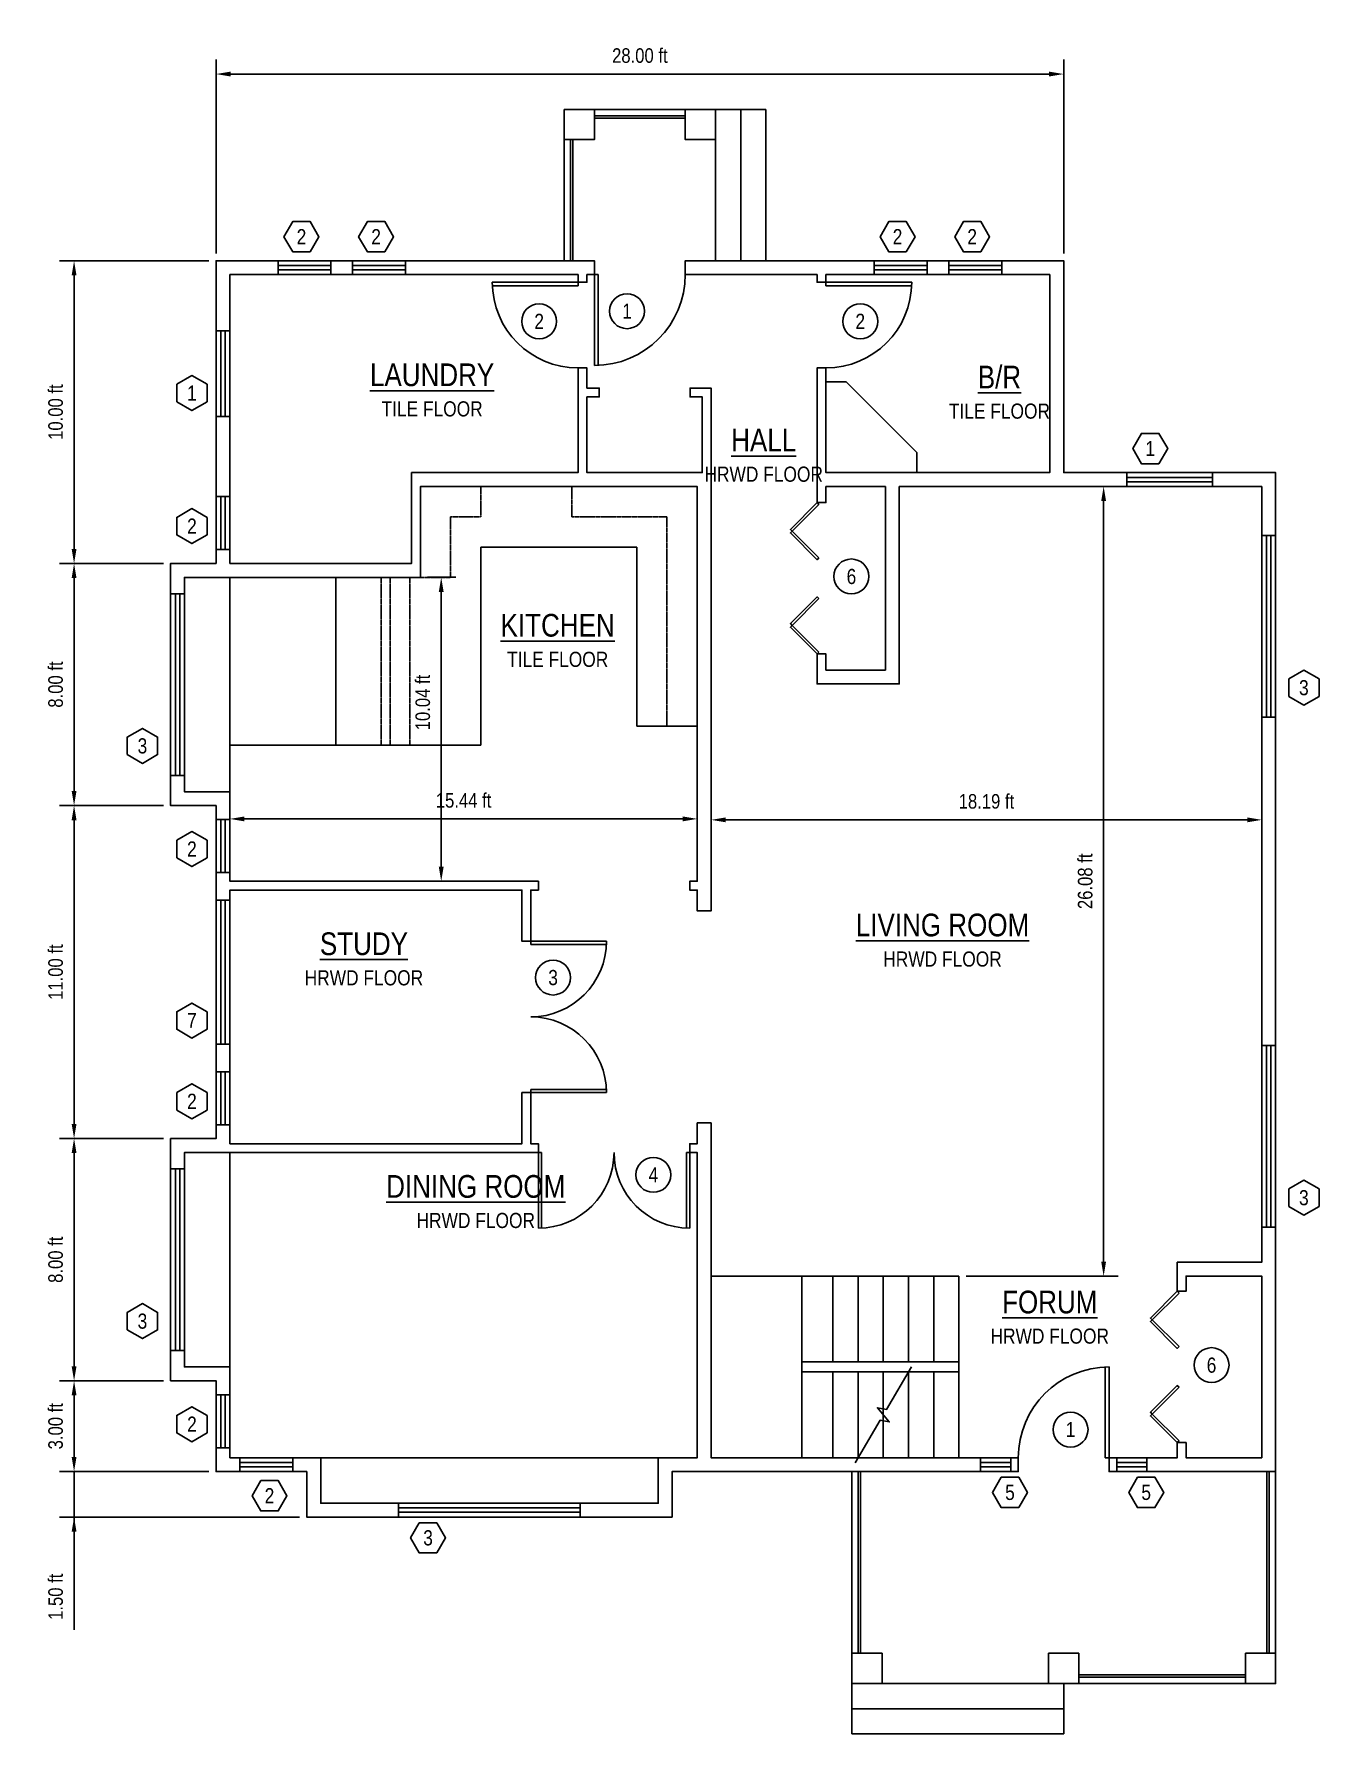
# Model space of a CAD drawing. Header units: inches. Extents: x 5326 to 5836, y -144 to 530.
import ezdxf
from ezdxf.enums import TextEntityAlignment as Align

# ---------------------------------------------------------------- set-up
doc = ezdxf.new("R2010")
doc.units = ezdxf.units.IN
doc.header["$LTSCALE"] = 0.5
doc.header["$MEASUREMENT"] = 0
doc.header["$PDMODE"] = 35
for name, pattern in [('DASHED2', [0.375, 0.25, -0.125]), ('HIDDEN', [0.375, 0.25, -0.125]), ('HIDDEN2', [0.1875, 0.125, -0.0625])]:
    doc.linetypes.add(name, pattern=pattern)
doc.layers.get('0').update_dxf_attribs({"lineweight": 0})
for name, color, linetype in [('1-Cabinetry', 95, 'Continuous'), ('1-Deck', 4, 'Continuous'), ('1-Dims-Exterior', 211, 'HIDDEN2'), ('1-Dims-Interior', 30, 'HIDDEN2'), ('1-Doors', 155, 'Continuous'), ('1-Stairs', 203, 'Continuous'), ('1-Text', 7, 'Continuous'), ('1-Walls', 7, 'Continuous'), ('1-Windows', 5, 'Continuous')]:
    doc.layers.add(name, color=color, linetype=linetype)
doc.styles.get("Standard").update_dxf_attribs({"font": 'ARIALN.TTF'})
doc.dimstyles.new('Standard-FT', dxfattribs={"dimtxt": 0.12, "dimasz": 0.12, "dimexe": 0.12, "dimexo": 0.06, "dimgap": 0.09, "dimtad": 1, "dimlfac": 0.083333, "dimzin": 3, "dimdsep": 46, "dimtxsty": 'Standard', "dimcen": 0, "dimadec": 0, "dimazin": 0, "dimtfac": 1, "dimtofl": 0, "dimtmove": 0, "dimatfit": 1, "dimfxl": 1, "dimtolj": 1, "dimtzin": 3, "dimarcsym": 0})

# ---------------------------------------------------------------- blocks, each defined once
blk = doc.blocks.new('Column')
blk.add_lwpolyline([(0, 0), (12, 0), (12, -12), (0, -12)], close=True)
blk = doc.blocks.new('*B4')
for p, q in [((0, 5.5), (0, 0)), ((0, 3.62), (72, 3.62)), ((0, 1.88), (72, 1.88)), ((72, 5.5), (72, 0))]:
    blk.add_line(p, q)
blk.add_lwpolyline([(8.23, -2.23), (4.77, -8.23), (8.23, -14.23), (15.16, -14.23), (18.63, -8.23), (15.16, -2.23)], close=True)
at = {"flags": 1}
for tag, p in [('WIDTH', (-0.17, -11.88)), ('HEIGHT', (-0.17, -23.01)), ('STYLE', (-0.17, -34.13)), ('REF#', (-0.17, -45.26)), ('MANUFACTURER', (-0.17, -56.39)), ('COST', (-0.17, -67.52))]:
    blk.add_attdef(tag, p, '', height=6, dxfattribs=at)
at = {"color": 7}
blk.add_attdef('SYM.', text='', height=6, dxfattribs=at).set_placement((11.7, -8.23), align=Align.MIDDLE_CENTER)
blk = doc.blocks.new('*B5')
for p, q in [((0, 5.5), (0, 0)), ((0, 3.62), (72, 3.62)), ((0, 1.88), (72, 1.88)), ((72, 5.5), (72, 0))]:
    blk.add_line(p, q)
blk.add_lwpolyline([(8.23, 22.66), (4.77, 16.66), (8.23, 10.66), (15.16, 10.66), (18.63, 16.66), (15.16, 22.66)], close=True)
at = {"color": 7}
blk.add_attdef('SYM.', text='', height=6, dxfattribs=at).set_placement((11.7, 16.66), align=Align.MIDDLE_CENTER)
at = {"flags": 1}
for tag, p in [('WIDTH', (-0.17, -11.88)), ('HEIGHT', (-0.17, -23.01)), ('STYLE', (-0.17, -34.13)), ('REF#', (-0.17, -45.26)), ('MANUFACTURER', (-0.17, -56.39)), ('COST', (-0.17, -67.52))]:
    blk.add_attdef(tag, p, '', height=6, dxfattribs=at)
blk = doc.blocks.new('*B7')
for p, q in [((0, 5.5), (0, 0)), ((0, 3.62), (72, 3.62)), ((0, 1.88), (72, 1.88)), ((72, 5.5), (72, 0))]:
    blk.add_line(p, q)
blk.add_lwpolyline([(8.23, -5.2), (4.77, -11.2), (8.23, -17.2), (15.16, -17.2), (18.63, -11.2), (15.16, -5.2)], close=True)
at = {"flags": 1}
for tag, p in [('WIDTH', (-0.17, -11.88)), ('HEIGHT', (-0.17, -23.01)), ('STYLE', (-0.17, -34.13)), ('REF#', (-0.17, -45.26)), ('MANUFACTURER', (-0.17, -56.39)), ('COST', (-0.17, -67.52))]:
    blk.add_attdef(tag, p, '', height=6, dxfattribs=at)
at = {"color": 7}
blk.add_attdef('SYM.', text='', height=6, dxfattribs=at).set_placement((11.7, -11.2), align=Align.MIDDLE_CENTER)
blk = doc.blocks.new('*B6')
for p, q in [((0, 5.5), (0, 0)), ((0, 3.62), (72, 3.62)), ((0, 1.88), (72, 1.88)), ((72, 5.5), (72, 0))]:
    blk.add_line(p, q)
blk.add_lwpolyline([(8.23, -5.2), (4.77, -11.2), (8.23, -17.2), (15.16, -17.2), (18.63, -11.2), (15.16, -5.2)], close=True)
at = {"flags": 1}
for tag, p in [('WIDTH', (-0.17, -11.88)), ('HEIGHT', (-0.17, -23.01)), ('STYLE', (-0.17, -34.13)), ('REF#', (-0.17, -45.26)), ('MANUFACTURER', (-0.17, -56.39)), ('COST', (-0.17, -67.52))]:
    blk.add_attdef(tag, p, '', height=6, dxfattribs=at)
at = {"color": 7}
blk.add_attdef('SYM.', text='', height=6, dxfattribs=at).set_placement((11.7, -11.2), align=Align.MIDDLE_CENTER)
blk = doc.blocks.new('*B8')
for p, q in [((0, 5.5), (0, 0)), ((0, 3.62), (21, 3.62)), ((0, 1.88), (21, 1.88)), ((21, 5.5), (21, 0))]:
    blk.add_line(p, q)
blk.add_lwpolyline([(8.23, -3.54), (4.77, -9.54), (8.23, -15.54), (15.16, -15.54), (18.63, -9.54), (15.16, -3.54)], close=True)
at = {"flags": 1}
for tag, p in [('WIDTH', (-0.17, -11.88)), ('HEIGHT', (-0.17, -23.01)), ('STYLE', (-0.17, -34.13)), ('REF#', (-0.17, -45.26)), ('MANUFACTURER', (-0.17, -56.39)), ('COST', (-0.17, -67.52))]:
    blk.add_attdef(tag, p, '', height=6, dxfattribs=at)
at = {"color": 7}
blk.add_attdef('SYM.', text='', height=6, dxfattribs=at).set_placement((11.7, -9.54), align=Align.MIDDLE_CENTER)
blk = doc.blocks.new('*B9')
for p, q in [((-13, 5.5), (-13, 0)), ((-13, 3.62), (21, 3.62)), ((-13, 1.88), (21, 1.88)), ((21, 5.5), (21, 0))]:
    blk.add_line(p, q)
blk.add_lwpolyline([(8.23, -3.54), (4.77, -9.54), (8.23, -15.54), (15.16, -15.54), (18.63, -9.54), (15.16, -3.54)], close=True)
at = {"flags": 1}
for tag, p in [('WIDTH', (-0.17, -11.88)), ('HEIGHT', (-0.17, -23.01)), ('STYLE', (-0.17, -34.13)), ('REF#', (-0.17, -45.26)), ('MANUFACTURER', (-0.17, -56.39)), ('COST', (-0.17, -67.52))]:
    blk.add_attdef(tag, p, '', height=6, dxfattribs=at)
at = {"color": 7}
blk.add_attdef('SYM.', text='', height=6, dxfattribs=at).set_placement((11.7, -9.54), align=Align.MIDDLE_CENTER)
blk = doc.blocks.new('*B10')
for p, q in [((-36, 5.5), (-36, 0)), ((-36, 3.62), (21, 3.62)), ((-36, 1.88), (21, 1.88)), ((21, 5.5), (21, 0))]:
    blk.add_line(p, q)
blk.add_lwpolyline([(8.23, -3.54), (4.77, -9.54), (8.23, -15.54), (15.16, -15.54), (18.63, -9.54), (15.16, -3.54)], close=True)
at = {"flags": 1}
for tag, p in [('WIDTH', (-0.17, -11.88)), ('HEIGHT', (-0.17, -23.01)), ('STYLE', (-0.17, -34.13)), ('REF#', (-0.17, -45.26)), ('MANUFACTURER', (-0.17, -56.39)), ('COST', (-0.17, -67.52))]:
    blk.add_attdef(tag, p, '', height=6, dxfattribs=at)
at = {"color": 7}
blk.add_attdef('SYM.', text='', height=6, dxfattribs=at).set_placement((11.7, -9.54), align=Align.MIDDLE_CENTER)
blk = doc.blocks.new('*B11')
for p, q in [((0, 5.5), (0, 0)), ((0, 3.62), (12, 3.62)), ((0, 1.88), (12, 1.88)), ((12, 5.5), (12, 0))]:
    blk.add_line(p, q)
blk.add_lwpolyline([(8.23, -2.23), (4.77, -8.23), (8.23, -14.23), (15.16, -14.23), (18.63, -8.23), (15.16, -2.23)], close=True)
at = {"flags": 1}
for tag, p in [('WIDTH', (-0.17, -11.88)), ('HEIGHT', (-0.17, -23.01)), ('STYLE', (-0.17, -34.13)), ('REF#', (-0.17, -45.26)), ('MANUFACTURER', (-0.17, -56.39)), ('COST', (-0.17, -67.52))]:
    blk.add_attdef(tag, p, '', height=6, dxfattribs=at)
at = {"color": 7}
blk.add_attdef('SYM.', text='', height=6, dxfattribs=at).set_placement((11.7, -8.23), align=Align.MIDDLE_CENTER)
blk = doc.blocks.new('Door - French')
for p, q in [((0, 0), (0, 30)), ((1.25, 29.97), (1.25, 0)), ((58.75, 29.97), (58.75, 0)), ((60, 0), (60, 30)), ((1.25, 0), (0, 0)), ((58.75, 0), (60, 0))]:
    blk.add_line(p, q)
blk.add_circle((14.39, 8.85), 6.93)
for centre, start, end in [((0, 0), 0, 90), ((60, 0), 90, 180)]:
    blk.add_arc(centre, 30, start, end)
at = {"color": 7, "flags": 8}
blk.add_attdef('SYM.', text='', height=6, dxfattribs=at).set_placement((14.39, 8.85), align=Align.MIDDLE_CENTER)
at = {"flags": 9}
for tag, p in [('WIDTH', (2.53, -22.43)), ('HEIGHT', (2.53, -33.55)), ('STYLE', (2.53, -44.68)), ('REF#', (2.53, -55.81)), ('MANUFACTURER', (2.53, -66.94)), ('COST', (2.53, -78.06))]:
    blk.add_attdef(tag, p, '', height=6, dxfattribs=at)
blk = doc.blocks.new('Door - Bifold')
for points in [[(0.71, -0.71), (0, 0), (10.61, 10.61), (11.31, 9.9)], [(21.92, -0.71), (11.31, 9.9), (12.02, 10.61), (22.63, 0)], [(38.08, -0.71), (37.37, 0), (47.98, 10.61), (48.69, 9.9)], [(59.29, -0.71), (48.69, 9.9), (49.39, 10.61), (60, 0)]]:
    blk.add_lwpolyline(points, close=True)
blk.add_circle((30.72, -13.6), 6.93)
at = {"color": 7, "flags": 8}
blk.add_attdef('SYM.', text='', height=6, dxfattribs=at).set_placement((30.72, -13.6), align=Align.MIDDLE_CENTER)
at = {"flags": 9}
for tag, p in [('WIDTH', (18.85, -23.55)), ('HEIGHT', (18.85, -34.68)), ('STYLE', (18.85, -45.81)), ('REF#', (18.85, -56.94)), ('MANUFACTURER', (18.85, -68.06)), ('COST', (18.85, -79.19))]:
    blk.add_attdef(tag, p, '', height=6, dxfattribs=at)
blk = doc.blocks.new('*B13')
for p, q in [((-1.5, 35.97), (-1.5, 0)), ((0, 0), (0, 36)), ((-1.5, 0), (0, 0))]:
    blk.add_line(p, q)
blk.add_circle((-15.29, 11.18), 6.93)
blk.add_arc((0, 0), 36, 90, 180)
at = {"color": 7, "flags": 8}
blk.add_attdef('SYM.', text='', height=6, dxfattribs=at).set_placement((12.94, 11.18), align=Align.MIDDLE_CENTER)
at = {"flags": 9}
for tag, p in [('WIDTH', (1.07, -20.09)), ('HEIGHT', (1.07, -31.22)), ('STYLE', (1.07, -42.35)), ('REF#', (1.07, -53.47)), ('MANUFACTURER', (1.07, -64.6)), ('COST', (1.07, -75.73))]:
    blk.add_attdef(tag, p, '', height=6, dxfattribs=at)
blk = doc.blocks.new('*B14')
for p, q in [((1.5, 0), (0, 0)), ((0, 0), (0, -36)), ((1.5, -35.97), (1.5, 0))]:
    blk.add_line(p, q)
blk.add_circle((12.94, -14.5), 6.93)
blk.add_arc((0, 0), 36, 270, 0)
at = {"color": 7, "flags": 8}
blk.add_attdef('SYM.', text='', height=6, dxfattribs=at).set_placement((12.94, 11.18), align=Align.MIDDLE_CENTER)
at = {"flags": 9}
for tag, p in [('WIDTH', (1.07, -20.09)), ('HEIGHT', (1.07, -31.22)), ('STYLE', (1.07, -42.35)), ('REF#', (1.07, -53.47)), ('MANUFACTURER', (1.07, -64.6)), ('COST', (1.07, -75.73))]:
    blk.add_attdef(tag, p, '', height=6, dxfattribs=at)
blk = doc.blocks.new('*B15')
for p, q in [((-1.5, 33.97), (-1.5, 0)), ((0, 0), (0, 34)), ((-1.5, 0), (0, 0))]:
    blk.add_line(p, q)
blk.add_circle((-15.53, 15.41), 6.93)
blk.add_arc((0, 0), 34, 90, 180)
at = {"color": 7, "flags": 8}
blk.add_attdef('SYM.', text='', height=6, dxfattribs=at).set_placement((12.94, 11.18), align=Align.MIDDLE_CENTER)
at = {"flags": 9}
for tag, p in [('WIDTH', (1.07, -20.09)), ('HEIGHT', (1.07, -31.22)), ('STYLE', (1.07, -42.35)), ('REF#', (1.07, -53.47)), ('MANUFACTURER', (1.07, -64.6)), ('COST', (1.07, -75.73))]:
    blk.add_attdef(tag, p, '', height=6, dxfattribs=at)
blk = doc.blocks.new('*B16')
for p, q in [((-1.5, 0), (0, 0)), ((0, 0), (0, -34)), ((-1.5, -33.97), (-1.5, 0))]:
    blk.add_line(p, q)
blk.add_circle((-15.53, -13.61), 6.93)
blk.add_arc((0, 0), 34, 180, 270)
at = {"color": 7, "flags": 8}
blk.add_attdef('SYM.', text='', height=6, dxfattribs=at).set_placement((12.94, 11.18), align=Align.MIDDLE_CENTER)
at = {"flags": 9}
for tag, p in [('WIDTH', (1.07, -20.09)), ('HEIGHT', (1.07, -31.22)), ('STYLE', (1.07, -42.35)), ('REF#', (1.07, -53.47)), ('MANUFACTURER', (1.07, -64.6)), ('COST', (1.07, -75.73))]:
    blk.add_attdef(tag, p, '', height=6, dxfattribs=at)
blk = doc.blocks.new('*D17')
at = {"layer": '1-Dims-Exterior', "color": 0, "linetype": 'Continuous', "lineweight": -2, "transparency": 16777216}
for p, q in [((5398.54, 443.03), (5398.54, 519.9)), ((5734.54, 443.03), (5734.54, 519.9)), ((5404.3, 514.14), (5728.78, 514.14))]:
    blk.add_line(p, q, dxfattribs=at)
at = {"layer": '1-Dims-Exterior', "color": 0, "transparency": 16777216}
for points in [[(5404.3, 515.1), (5404.3, 513.18), (5398.54, 514.14)], [(5728.78, 515.1), (5728.78, 513.18), (5734.54, 514.14)]]:
    blk.add_solid(points, dxfattribs=at)
at = {"layer": 'Defpoints', "color": 0, "transparency": 16777216}
for p in [(5734.54, 514.14), (5398.54, 440.15), (5734.54, 440.15)]:
    blk.add_point(p, dxfattribs=at)
at = {"layer": '1-Dims-Exterior', "color": 0, "transparency": 16777216, "insert": (5566.54, 521.44), "char_height": 5.76, "attachment_point": 5}
blk.add_mtext('\\A1;28.00 ft', dxfattribs=at)
blk = doc.blocks.new('*D18')
at = {"layer": '1-Dims-Exterior', "color": 0, "linetype": 'Continuous', "lineweight": -2, "transparency": 16777216}
for p, q in [((5395.66, 440.15), (5336.52, 440.15)), ((5342.28, 434.39), (5342.28, 325.91)), ((5377.66, 320.15), (5336.52, 320.15))]:
    blk.add_line(p, q, dxfattribs=at)
at = {"layer": '1-Dims-Exterior', "color": 0, "transparency": 16777216}
for points in [[(5341.32, 434.39), (5343.24, 434.39), (5342.28, 440.15)], [(5341.32, 325.91), (5343.24, 325.91), (5342.28, 320.15)]]:
    blk.add_solid(points, dxfattribs=at)
at = {"layer": 'Defpoints', "color": 0, "transparency": 16777216}
for p in [(5398.54, 440.15), (5342.28, 320.15), (5380.54, 320.15)]:
    blk.add_point(p, dxfattribs=at)
at = {"layer": '1-Dims-Exterior', "color": 0, "transparency": 16777216, "insert": (5334.98, 380.15), "char_height": 5.76, "attachment_point": 5, "rotation": 90}
blk.add_mtext('\\A1;10.00 ft', dxfattribs=at)
blk = doc.blocks.new('*D19')
at = {"layer": '1-Dims-Exterior', "color": 0, "linetype": 'Continuous', "lineweight": -2, "transparency": 16777216}
for p, q in [((5377.66, 320.15), (5336.52, 320.15)), ((5342.28, 314.39), (5342.28, 229.91)), ((5377.66, 224.15), (5336.52, 224.15))]:
    blk.add_line(p, q, dxfattribs=at)
at = {"layer": '1-Dims-Exterior', "color": 0, "transparency": 16777216}
for points in [[(5341.32, 314.39), (5343.24, 314.39), (5342.28, 320.15)], [(5341.32, 229.91), (5343.24, 229.91), (5342.28, 224.15)]]:
    blk.add_solid(points, dxfattribs=at)
at = {"layer": 'Defpoints', "color": 0, "transparency": 16777216}
for p in [(5380.54, 320.15), (5342.28, 224.15), (5380.54, 224.15)]:
    blk.add_point(p, dxfattribs=at)
at = {"layer": '1-Dims-Exterior', "color": 0, "transparency": 16777216, "insert": (5334.98, 272.15), "char_height": 5.76, "attachment_point": 5, "rotation": 90}
blk.add_mtext('\\A1;8.00 ft', dxfattribs=at)
blk = doc.blocks.new('*D20')
at = {"layer": '1-Dims-Exterior', "color": 0, "linetype": 'Continuous', "lineweight": -2, "transparency": 16777216}
for p, q in [((5377.66, 224.15), (5336.52, 224.15)), ((5342.28, 218.39), (5342.28, 97.91)), ((5377.66, 92.15), (5336.52, 92.15))]:
    blk.add_line(p, q, dxfattribs=at)
at = {"layer": '1-Dims-Exterior', "color": 0, "transparency": 16777216}
for points in [[(5341.32, 218.39), (5343.24, 218.39), (5342.28, 224.15)], [(5341.32, 97.91), (5343.24, 97.91), (5342.28, 92.15)]]:
    blk.add_solid(points, dxfattribs=at)
at = {"layer": 'Defpoints', "color": 0, "transparency": 16777216}
for p in [(5380.54, 224.15), (5342.28, 92.15), (5380.54, 92.15)]:
    blk.add_point(p, dxfattribs=at)
at = {"layer": '1-Dims-Exterior', "color": 0, "transparency": 16777216, "insert": (5334.98, 158.15), "char_height": 5.76, "attachment_point": 5, "rotation": 90}
blk.add_mtext('\\A1;11.00 ft', dxfattribs=at)
blk = doc.blocks.new('*D21')
at = {"layer": '1-Dims-Exterior', "color": 0, "linetype": 'Continuous', "lineweight": -2, "transparency": 16777216}
for p, q in [((5377.66, 92.15), (5336.52, 92.15)), ((5342.28, 86.39), (5342.28, 1.91)), ((5377.66, -3.85), (5336.52, -3.85))]:
    blk.add_line(p, q, dxfattribs=at)
at = {"layer": '1-Dims-Exterior', "color": 0, "transparency": 16777216}
for points in [[(5341.32, 86.39), (5343.24, 86.39), (5342.28, 92.15)], [(5341.32, 1.91), (5343.24, 1.91), (5342.28, -3.85)]]:
    blk.add_solid(points, dxfattribs=at)
at = {"layer": 'Defpoints', "color": 0, "transparency": 16777216}
for p in [(5380.54, 92.15), (5342.28, -3.85), (5380.54, -3.85)]:
    blk.add_point(p, dxfattribs=at)
at = {"layer": '1-Dims-Exterior', "color": 0, "transparency": 16777216, "insert": (5334.98, 44.15), "char_height": 5.76, "attachment_point": 5, "rotation": 90}
blk.add_mtext('\\A1;8.00 ft', dxfattribs=at)
blk = doc.blocks.new('*D22')
at = {"layer": '1-Dims-Exterior', "color": 0, "linetype": 'Continuous', "lineweight": -2, "transparency": 16777216}
for p, q in [((5377.66, -3.85), (5336.52, -3.85)), ((5342.28, -9.61), (5342.28, -34.09)), ((5395.66, -39.85), (5336.52, -39.85))]:
    blk.add_line(p, q, dxfattribs=at)
at = {"layer": '1-Dims-Exterior', "color": 0, "transparency": 16777216}
for points in [[(5341.32, -9.61), (5343.24, -9.61), (5342.28, -3.85)], [(5341.32, -34.09), (5343.24, -34.09), (5342.28, -39.85)]]:
    blk.add_solid(points, dxfattribs=at)
at = {"layer": 'Defpoints', "color": 0, "transparency": 16777216}
for p in [(5380.54, -3.85), (5342.28, -39.85), (5398.54, -39.85)]:
    blk.add_point(p, dxfattribs=at)
at = {"layer": '1-Dims-Exterior', "color": 0, "transparency": 16777216, "insert": (5334.98, -21.85), "char_height": 5.76, "attachment_point": 5, "rotation": 90}
blk.add_mtext('\\A1;3.00 ft', dxfattribs=at)
blk = doc.blocks.new('*D23')
at = {"layer": '1-Dims-Exterior', "color": 0, "linetype": 'Continuous', "lineweight": -2, "transparency": 16777216}
for p, q in [((5342.28, -34.09), (5342.28, -28.33)), ((5395.66, -39.85), (5336.52, -39.85)), ((5342.28, -39.85), (5342.28, -57.85)), ((5431.66, -57.85), (5336.52, -57.85)), ((5342.28, -102.57), (5342.28, -57.85)), ((5342.28, -63.61), (5342.28, -69.37))]:
    blk.add_line(p, q, dxfattribs=at)
at = {"layer": '1-Dims-Exterior', "color": 0, "transparency": 16777216}
for points in [[(5341.32, -34.09), (5343.24, -34.09), (5342.28, -39.85)], [(5341.32, -63.61), (5343.24, -63.61), (5342.28, -57.85)]]:
    blk.add_solid(points, dxfattribs=at)
at = {"layer": 'Defpoints', "color": 0, "transparency": 16777216}
for p in [(5398.54, -39.85), (5342.28, -57.85), (5434.54, -57.85)]:
    blk.add_point(p, dxfattribs=at)
at = {"layer": '1-Dims-Exterior', "color": 0, "transparency": 16777216, "insert": (5334.98, -89.45), "char_height": 5.76, "attachment_point": 5, "rotation": 90}
blk.add_mtext('\\A1;1.50 ft', dxfattribs=at)
blk = doc.blocks.new('*D24')
at = {"layer": '1-Dims-Interior', "color": 0, "linetype": 'Continuous', "lineweight": -2, "transparency": 16777216}
for p, q in [((5404.04, 197.03), (5404.04, 224.65)), ((5589.3, 197.03), (5589.3, 224.65)), ((5409.8, 218.89), (5583.54, 218.89))]:
    blk.add_line(p, q, dxfattribs=at)
at = {"layer": '1-Dims-Interior', "color": 0, "transparency": 16777216}
for points in [[(5409.8, 219.85), (5409.8, 217.93), (5404.04, 218.89)], [(5583.54, 219.85), (5583.54, 217.93), (5589.3, 218.89)]]:
    blk.add_solid(points, dxfattribs=at)
at = {"layer": 'Defpoints', "color": 0, "transparency": 16777216}
for p in [(5589.3, 218.89), (5404.04, 194.15), (5589.3, 194.15)]:
    blk.add_point(p, dxfattribs=at)
at = {"layer": '1-Dims-Interior', "color": 0, "transparency": 16777216, "insert": (5496.67, 226.19), "char_height": 5.76, "attachment_point": 5}
blk.add_mtext('\\A1;15.44 ft', dxfattribs=at)
blk = doc.blocks.new('*D25')
at = {"layer": '1-Dims-Interior', "color": 0, "linetype": 'Continuous', "lineweight": -2, "transparency": 16777216}
for p, q in [((5482.42, 314.65), (5493.57, 314.65)), ((5487.81, 308.89), (5487.81, 199.91)), ((5482.42, 194.15), (5493.57, 194.15))]:
    blk.add_line(p, q, dxfattribs=at)
at = {"layer": '1-Dims-Interior', "color": 0, "transparency": 16777216}
for points in [[(5486.85, 308.89), (5488.77, 308.89), (5487.81, 314.65)], [(5486.85, 199.91), (5488.77, 199.91), (5487.81, 194.15)]]:
    blk.add_solid(points, dxfattribs=at)
at = {"layer": 'Defpoints', "color": 0, "transparency": 16777216}
for p in [(5479.54, 314.65), (5479.54, 194.15), (5487.81, 194.15)]:
    blk.add_point(p, dxfattribs=at)
at = {"layer": '1-Dims-Interior', "color": 0, "transparency": 16777216, "insert": (5480.52, 265.03), "char_height": 5.76, "attachment_point": 5, "rotation": 90}
blk.add_mtext('\\A1;10.04 ft', dxfattribs=at)
blk = doc.blocks.new('*D26')
at = {"layer": '1-Dims-Interior', "color": 0, "linetype": 'Continuous', "lineweight": -2, "transparency": 16777216}
for p, q in [((5594.8, 221.39), (5594.8, 224.27)), ((5813.04, 221.39), (5813.04, 224.27)), ((5600.56, 218.51), (5807.28, 218.51))]:
    blk.add_line(p, q, dxfattribs=at)
at = {"layer": '1-Dims-Interior', "color": 0, "transparency": 16777216}
for points in [[(5600.56, 219.47), (5600.56, 217.55), (5594.8, 218.51)], [(5807.28, 219.47), (5807.28, 217.55), (5813.04, 218.51)]]:
    blk.add_solid(points, dxfattribs=at)
at = {"layer": 'Defpoints', "color": 0, "transparency": 16777216}
for p in [(5594.8, 218.51), (5813.04, 218.51), (5813.04, 218.51)]:
    blk.add_point(p, dxfattribs=at)
at = {"layer": '1-Dims-Interior', "color": 0, "transparency": 16777216, "insert": (5703.92, 225.81), "char_height": 5.76, "attachment_point": 5}
blk.add_mtext('\\A1;18.19 ft', dxfattribs=at)
blk = doc.blocks.new('*D27')
at = {"layer": '1-Dims-Interior', "color": 0, "linetype": 'Continuous', "lineweight": -2, "transparency": 16777216}
for p, q in [((5697.36, 350.65), (5756.14, 350.65)), ((5750.38, 344.89), (5750.38, 43.41)), ((5695.92, 37.65), (5756.14, 37.65))]:
    blk.add_line(p, q, dxfattribs=at)
at = {"layer": '1-Dims-Interior', "color": 0, "transparency": 16777216}
for points in [[(5749.42, 344.89), (5751.34, 344.89), (5750.38, 350.65)], [(5749.42, 43.41), (5751.34, 43.41), (5750.38, 37.65)]]:
    blk.add_solid(points, dxfattribs=at)
at = {"layer": 'Defpoints', "color": 0, "transparency": 16777216}
for p in [(5694.48, 350.65), (5693.04, 37.65), (5750.38, 37.65)]:
    blk.add_point(p, dxfattribs=at)
at = {"layer": '1-Dims-Interior', "color": 0, "transparency": 16777216, "insert": (5743.08, 194.15), "char_height": 5.76, "attachment_point": 5, "rotation": 90}
blk.add_mtext('\\A1;26.08 ft', dxfattribs=at)

msp = doc.modelspace()

# ---------------------------------------------------------------- linework, layer by layer
at = {"layer": '1-Cabinetry'}
for p, q in [((5503.538, 326.648), (5565.3, 326.648)), ((5503.538, 326.648), (5503.538, 248.148)), ((5565.3, 255.648), (5565.3, 326.648)), ((5404.038, 314.648), (5404.038, 229.648)), ((5446.038, 272.148), (5446.038, 314.648)), ((5446.038, 272.148), (5446.038, 248.148)), ((5565.3, 255.648), (5565.3, 264.648)), ((5565.3, 255.648), (5589.3, 255.648)), ((5404.038, 248.148), (5446.038, 248.148)), ((5446.038, 248.148), (5464.038, 248.148)), ((5467.538, 248.148), (5503.538, 248.148)), ((5404.038, 86.648), (5404.038, 1.648)), ((5573.8, -34.352), (5440.038, -34.352))]:
    msp.add_line(p, q, dxfattribs=at)
at = {"layer": '1-Cabinetry', "linetype": 'DASHED2'}
for p, q in [((5464.038, 248.148), (5464.038, 314.648)), ((5467.538, 248.148), (5467.538, 314.648)), ((5475.418, 248.148), (5475.418, 314.648)), ((5464.038, 248.148), (5467.538, 248.148))]:
    msp.add_line(p, q, dxfattribs=at)
at = {"layer": '1-Cabinetry'}
msp.add_lwpolyline([(5676.3, 356.148), (5676.3, 364.148), (5648.3, 392.148), (5640.3, 392.148)], dxfattribs=at)
at = {"layer": '1-Cabinetry', "linetype": 'HIDDEN'}
for points in [[(5479.538, 314.648), (5491.538, 314.648), (5491.538, 338.648), (5503.538, 338.648), (5503.538, 350.648)], [(5539.538, 350.648), (5539.538, 338.648), (5577.3, 338.648), (5577.3, 255.648)]]:
    msp.add_lwpolyline(points, dxfattribs=at)
at = {"layer": '1-Deck'}
for p, q in [((5536.538, 440.148), (5536.538, 500.148)), ((5536.538, 500.148), (5616.538, 500.148)), ((5596.538, 500.148), (5596.538, 440.148)), ((5606.538, 500.148), (5606.538, 440.148)), ((5616.538, 500.148), (5616.538, 440.148)), ((5548.538, 497.648), (5584.538, 497.648)), ((5548.538, 496.648), (5584.538, 496.648)), ((5539.038, 440.148), (5539.038, 488.148)), ((5540.038, 440.148), (5540.038, 488.148)), ((5650.538, -39.852), (5650.538, -143.852)), ((5653.038, -111.852), (5653.038, -39.852)), ((5654.038, -111.852), (5654.038, -39.852)), ((5815.038, -111.852), (5815.038, -39.852)), ((5816.038, -111.852), (5816.038, -39.852)), ((5818.538, -39.852), (5818.538, -123.852)), ((5806.538, -120.352), (5740.538, -120.352)), ((5650.538, -123.852), (5818.538, -123.852)), ((5734.538, -123.852), (5734.538, -143.852)), ((5806.538, -121.352), (5740.538, -121.352)), ((5650.538, -133.852), (5734.538, -133.852)), ((5734.538, -143.852), (5650.538, -143.852))]:
    msp.add_line(p, q, dxfattribs=at)
at = {"layer": '1-Stairs'}
for p, q in [((5594.8, 37.648), (5693.038, 37.648)), ((5630.8, -34.352), (5630.8, 37.648)), ((5643.038, 37.648), (5643.038, 3.648)), ((5653.038, 37.648), (5653.038, 3.648)), ((5663.038, 37.648), (5663.038, 3.648)), ((5673.038, 37.648), (5673.038, 3.648)), ((5683.038, 37.648), (5683.038, 3.648)), ((5693.038, 37.648), (5693.038, -34.352)), ((5630.8, 3.648), (5693.038, 3.648)), ((5630.8, -0.352), (5693.038, -0.352)), ((5643.038, -0.352), (5643.038, -34.352)), ((5653.038, -0.352), (5653.038, -34.352)), ((5663.038, -0.352), (5663.038, -34.352)), ((5673.038, -0.352), (5673.038, -34.352)), ((5683.038, -0.352), (5683.038, -34.352))]:
    msp.add_line(p, q, dxfattribs=at)
at = {"layer": '1-Stairs', "linetype": 'Continuous'}
msp.add_lwpolyline([(5651.861, -36.352), (5661.77, -19.507), (5665.364, -20.171), (5660.711, -14.533), (5664.305, -15.197), (5674.214, 1.648)], dxfattribs=at)
at = {"layer": '1-Walls'}
for points in [[(5573.8, -34.352), (5589.3, -34.352), (5589.3, 86.648), (5586.3, 86.648), (5586.3, 90.148), (5589.3, 90.148), (5589.3, 98.398), (5594.8, 98.398), (5594.8, -34.352), (5716.538, -34.352), (5716.538, -39.852), (5579.3, -39.852), (5579.3, -57.852), (5434.538, -57.852), (5434.538, -39.852), (5398.538, -39.852), (5398.538, -3.852), (5380.538, -3.852), (5380.538, 92.148), (5398.538, 92.148), (5398.538, 224.148), (5380.538, 224.148), (5380.538, 320.148), (5398.538, 320.148), (5398.538, 440.148), (5548.538, 440.148), (5548.538, 434.648), (5545.538, 434.648), (5545.538, 431.648), (5542.038, 431.648), (5542.038, 434.648), (5404.038, 434.648), (5404.038, 320.148), (5476.038, 320.148), (5476.038, 356.148), (5542.038, 356.148), (5542.038, 397.648), (5545.538, 397.648), (5545.538, 389.648), (5550.419, 389.648), (5550.419, 386.148), (5545.538, 386.148), (5545.538, 356.148), (5591.3, 356.148), (5591.3, 386.148), (5586.419, 386.148), (5586.419, 389.648), (5594.8, 389.648), (5594.8, 182.398), (5589.3, 182.398), (5589.3, 190.648), (5586.3, 190.648), (5586.3, 194.148), (5589.3, 194.148), (5589.3, 350.648), (5479.538, 350.648), (5479.538, 314.648), (5386.038, 314.648), (5386.038, 229.648), (5404.038, 229.648), (5404.038, 194.148), (5526.3, 194.148), (5526.3, 190.648), (5523.3, 190.648), (5523.3, 170.398), (5519.8, 170.398), (5519.8, 190.648), (5404.038, 190.648), (5404.038, 90.148), (5519.8, 90.148), (5519.8, 110.398), (5523.3, 110.398), (5523.3, 90.148), (5526.3, 90.148), (5526.3, 86.648), (5386.038, 86.648), (5386.038, 1.648), (5404.038, 1.648), (5404.038, -34.352), (5440.038, -34.352), (5440.038, -52.352), (5573.8, -52.352)], [(5640.3, 431.648), (5640.3, 434.648), (5729.038, 434.648), (5729.038, 356.148), (5640.3, 356.148), (5640.3, 397.648), (5636.8, 397.648), (5636.8, 344.273), (5640.3, 344.273), (5640.3, 350.648), (5663.879, 350.648), (5663.879, 277.898), (5640.3, 277.898), (5640.3, 284.273), (5636.8, 284.273), (5636.8, 272.398), (5669.379, 272.398), (5669.379, 350.648), (5813.038, 350.648), (5813.038, 43.148), (5779.538, 43.148), (5779.538, 31.648), (5783.038, 31.648), (5783.038, 37.648), (5813.038, 37.648), (5813.038, -34.352), (5783.038, -34.352), (5783.038, -28.352), (5779.538, -28.352), (5779.538, -34.352), (5752.538, -34.352), (5752.538, -39.852), (5818.538, -39.852), (5818.538, 356.148), (5734.538, 356.148), (5734.538, 440.148), (5584.538, 440.148), (5584.538, 434.648), (5636.8, 434.648), (5636.8, 431.648)]]:
    msp.add_lwpolyline(points, close=True, dxfattribs=at)

# ---------------------------------------------------------------- block references
at = {"layer": '1-Deck'}
for p in [(5536.538, 500.148), (5584.538, 500.148), (5650.538, -111.852), (5728.538, -111.852), (5806.538, -111.852)]:
    msp.add_blockref('Column', p, dxfattribs=at)
at = {"layer": '1-Doors'}
ref = msp.add_blockref('*B15', (5542.038, 431.648), dxfattribs=dict(at, rotation=90.00000000000001))
ref.add_attrib('SYM.', '2', dxfattribs={"layer": '0', "color": 7, "height": 6, "flags": 8}).set_placement((5526.632, 416.118), align=Align.MIDDLE_CENTER)
ref = msp.add_blockref('*B14', (5548.538, 434.648), dxfattribs=at)
ref.add_attrib('SYM.', '1', dxfattribs={"layer": '0', "color": 7, "height": 6, "flags": 8}).set_placement((5561.476, 420.15), align=Align.MIDDLE_CENTER)
ref = msp.add_blockref('*B16', (5640.3, 431.648), dxfattribs=dict(at, rotation=90))
ref.add_attrib('SYM.', '2', dxfattribs={"layer": '0', "color": 7, "height": 6, "flags": 8}).set_placement((5653.907, 416.118), align=Align.MIDDLE_CENTER)
ref = msp.add_blockref('Door - Bifold', (5636.8, 284.273), dxfattribs=dict(at, rotation=90))
ref.add_attrib('SYM.', '6', dxfattribs={"layer": '0', "color": 7, "height": 6, "flags": 8}).set_placement((5650.405, 314.992), align=Align.MIDDLE_CENTER)
ref = msp.add_blockref('Door - French', (5523.3, 170.398), dxfattribs=dict(at, rotation=270))
ref.add_attrib('SYM.', '3', dxfattribs={"layer": '0', "color": 7, "height": 6, "flags": 8}).set_placement((5532.146, 156.003), align=Align.MIDDLE_CENTER)
ref = msp.add_blockref('Door - French', (5586.3, 86.648), dxfattribs=dict(at, rotation=180))
ref.add_attrib('SYM.', '4', dxfattribs={"layer": '0', "color": 7, "height": 6, "flags": 8}).set_placement((5571.905, 77.803), align=Align.MIDDLE_CENTER)
ref = msp.add_blockref('Door - Bifold', (5779.538, -28.352), dxfattribs=dict(at, rotation=90))
ref.add_attrib('SYM.', '6', dxfattribs={"layer": '0', "color": 7, "height": 6, "flags": 8}).set_placement((5793.142, 2.367), align=Align.MIDDLE_CENTER)
ref = msp.add_blockref('*B13', (5752.538, -34.352), dxfattribs=at)
ref.add_attrib('SYM.', '1', dxfattribs={"layer": '0', "color": 7, "height": 6, "flags": 8}).set_placement((5737.248, -23.172), align=Align.MIDDLE_CENTER)
at = {"layer": '1-Windows'}
ref = msp.add_blockref('*B8', (5444.117, 440.148), dxfattribs=dict(at, rotation=180))
ref.add_attrib('SYM.', '2', dxfattribs={"layer": '0', "color": 7, "height": 6}).set_placement((5432.42, 449.692), align=Align.MIDDLE_CENTER)
ref = msp.add_blockref('*B8', (5473.696, 440.148), dxfattribs=dict(at, rotation=180))
ref.add_attrib('SYM.', '2', dxfattribs={"layer": '0', "color": 7, "height": 6}).set_placement((5461.999, 449.692), align=Align.MIDDLE_CENTER)
ref = msp.add_blockref('*B8', (5680.379, 440.148), dxfattribs=dict(at, rotation=180))
ref.add_attrib('SYM.', '2', dxfattribs={"layer": '0', "color": 7, "height": 6}).set_placement((5668.682, 449.692), align=Align.MIDDLE_CENTER)
ref = msp.add_blockref('*B8', (5709.958, 440.148), dxfattribs=dict(at, rotation=180))
ref.add_attrib('SYM.', '2', dxfattribs={"layer": '0', "color": 7, "height": 6}).set_placement((5698.261, 449.692), align=Align.MIDDLE_CENTER)
ref = msp.add_blockref('*B9', (5398.538, 399.398), dxfattribs=dict(at, rotation=270))
ref.add_attrib('SYM.', '1', dxfattribs={"layer": '0', "color": 7, "height": 6}).set_placement((5388.994, 387.701), align=Align.MIDDLE_CENTER)
ref = msp.add_blockref('*B9', (5780.538, 356.148), dxfattribs=dict(at, rotation=180))
ref.add_attrib('SYM.', '1', dxfattribs={"layer": '0', "color": 7, "height": 6}).set_placement((5768.841, 365.692), align=Align.MIDDLE_CENTER)
ref = msp.add_blockref('*B8', (5398.538, 346.648), dxfattribs=dict(at, rotation=270))
ref.add_attrib('SYM.', '2', dxfattribs={"layer": '0', "color": 7, "height": 6}).set_placement((5388.994, 334.951), align=Align.MIDDLE_CENTER)
ref = msp.add_blockref('*B7', (5818.538, 259.218), dxfattribs=dict(at, rotation=90))
ref.add_attrib('SYM.', '3', dxfattribs={"layer": '0', "color": 7, "height": 6}).set_placement((5829.735, 270.915), align=Align.MIDDLE_CENTER)
ref = msp.add_blockref('*B5', (5386.038, 236.148), dxfattribs=dict(at, rotation=90))
ref.add_attrib('SYM.', '3', dxfattribs={"layer": '0', "color": 7, "height": 6}).set_placement((5369.374, 247.845), align=Align.MIDDLE_CENTER)
ref = msp.add_blockref('*B8', (5398.538, 218.648), dxfattribs=dict(at, rotation=270))
ref.add_attrib('SYM.', '2', dxfattribs={"layer": '0', "color": 7, "height": 6}).set_placement((5388.994, 206.951), align=Align.MIDDLE_CENTER)
ref = msp.add_blockref('*B10', (5398.538, 150.648), dxfattribs=dict(at, rotation=270))
ref.add_attrib('SYM.', '7', dxfattribs={"layer": '0', "color": 7, "height": 6}).set_placement((5388.994, 138.951), align=Align.MIDDLE_CENTER)
ref = msp.add_blockref('*B6', (5818.538, 57.048), dxfattribs=dict(at, rotation=90))
ref.add_attrib('SYM.', '3', dxfattribs={"layer": '0', "color": 7, "height": 6}).set_placement((5829.737, 68.745), align=Align.MIDDLE_CENTER)
ref = msp.add_blockref('*B8', (5398.538, 118.648), dxfattribs=dict(at, rotation=270))
ref.add_attrib('SYM.', '2', dxfattribs={"layer": '0', "color": 7, "height": 6}).set_placement((5388.994, 106.951), align=Align.MIDDLE_CENTER)
ref = msp.add_blockref('*B5', (5386.038, 8.118), dxfattribs=dict(at, rotation=90))
ref.add_attrib('SYM.', '3', dxfattribs={"layer": '0', "color": 7, "height": 6}).set_placement((5369.374, 19.815), align=Align.MIDDLE_CENTER)
ref = msp.add_blockref('*B8', (5398.538, -9.352), dxfattribs=dict(at, rotation=270))
ref.add_attrib('SYM.', '2', dxfattribs={"layer": '0', "color": 7, "height": 6}).set_placement((5388.994, -21.049), align=Align.MIDDLE_CENTER)
for name, p, values in [('*B8', (5408.038, -39.852), {'SYM.': '2'}), ('*B11', (5701.538, -39.852), {'SYM.': '5'}), ('*B11', (5755.538, -39.852), {'SYM.': '5'}), ('*B4', (5470.889, -57.852), {'SYM.': '3'})]:
    msp.add_blockref(name, p, dxfattribs=at).add_auto_attribs(values)

# ---------------------------------------------------------------- texts
at = {"layer": '1-Text', "char_height": 9, "attachment_point": 2}
for s, insert, width in [('{\\LLAUNDRY\\P\\H0.6667x;\\lTILE FLOOR}', (5484.192, 399.435), 47.125), ('{\\LB/R\\P\\H0.6667x;\\lTILE FLOOR}', (5709.067, 398.537), 47.125), ('{\\LHALL\\P\\H0.6667x;\\lHRWD FLOOR}', (5615.633, 373.544), 47.125), ('{\\LKITCHEN\\P\\H0.6667x;\\lTILE FLOOR}', (5533.965, 300.148), 47.125), ('{\\LLIVING ROOM\\P\\H0.6667x;\\lHRWD FLOOR}', (5686.507, 181.34), 86), ('{\\LSTUDY\\P\\H0.6667x;\\lHRWD FLOOR}', (5457.17, 173.903), 64.5), ('{\\LDINING ROOM\\P\\H0.6667x;\\lHRWD FLOOR}', (5501.503, 77.716), 70.375), ('{\\LFORUM\\P\\H0.6667x;\\lHRWD FLOOR}', (5729.013, 31.876), 57.5)]:
    msp.add_mtext(s, dxfattribs=dict(at, insert=insert, width=width))

# ---------------------------------------------------------------- dimensions: what is measured, and where the dimension line sits
at = {"layer": '1-Dims-Exterior'}
dim = msp.add_linear_dim(base=(5734.538, 514.138), p1=(5398.538, 440.148), p2=(5734.538, 440.148), dimstyle='Standard-FT', override={"dimpost": ' ft'}, dxfattribs=at)
dim.commit()
dim.dimension.update_dxf_attribs({"geometry": '*D17', "text_midpoint": (5566.538, 521.436)})
for base, p1, p2, picture, middle in [((5342.282, 320.148), (5398.538, 440.148), (5380.538, 320.148), '*D18', (5334.984, 380.148)), ((5342.282, 224.148), (5380.538, 320.148), (5380.538, 224.148), '*D19', (5334.984, 272.148)), ((5342.282, 92.148), (5380.538, 224.148), (5380.538, 92.148), '*D20', (5334.984, 158.148)), ((5342.282, -3.852), (5380.538, 92.148), (5380.538, -3.852), '*D21', (5334.984, 44.148)), ((5342.282, -39.852), (5380.538, -3.852), (5398.538, -39.852), '*D22', (5334.984, -21.852))]:
    dim = msp.add_linear_dim(base=base, p1=p1, p2=p2, angle=90, dimstyle='Standard-FT', override={"dimpost": ' ft'}, dxfattribs=at)
    dim.commit()
    dim.dimension.update_dxf_attribs({"geometry": picture, "text_midpoint": middle})
dim = msp.add_linear_dim(base=(5342.282, -57.852), p1=(5398.538, -39.852), p2=(5434.538, -57.852), angle=90, dimstyle='Standard-FT', override={"dimpost": ' ft'}, dxfattribs=at)
dim.commit()
dim.dimension.update_dxf_attribs({"geometry": '*D23', "text_midpoint": (5342.662, -89.452), "dimtype": 160})
at = {"layer": '1-Dims-Interior'}
dim = msp.add_linear_dim(base=(5750.383, 37.648), p1=(5694.48, 350.648), p2=(5693.038, 37.648), angle=90, dimstyle='Standard-FT', override={"dimpost": ' ft'}, dxfattribs=at)
dim.commit()
dim.dimension.update_dxf_attribs({"geometry": '*D27', "text_midpoint": (5743.085, 194.148)})
dim = msp.add_linear_dim(base=(5487.815, 194.148), p1=(5479.538, 314.648), p2=(5479.538, 194.148), angle=90, dimstyle='Standard-FT', override={"dimpost": ' ft'}, dxfattribs=at)
dim.commit()
dim.dimension.update_dxf_attribs({"geometry": '*D25', "text_midpoint": (5487.815, 265.034), "dimtype": 160})
for base, p1, p2, picture, middle in [((5589.3, 218.888), (5404.038, 194.148), (5589.3, 194.148), '*D24', (5496.669, 226.186)), ((5813.038, 218.508), (5594.8, 218.508), (5813.038, 218.508), '*D26', (5703.919, 225.806))]:
    dim = msp.add_linear_dim(base=base, p1=p1, p2=p2, dimstyle='Standard-FT', override={"dimpost": ' ft'}, dxfattribs=at)
    dim.commit()
    dim.dimension.update_dxf_attribs({"geometry": picture, "text_midpoint": middle})

doc.saveas('drawing.dxf')
